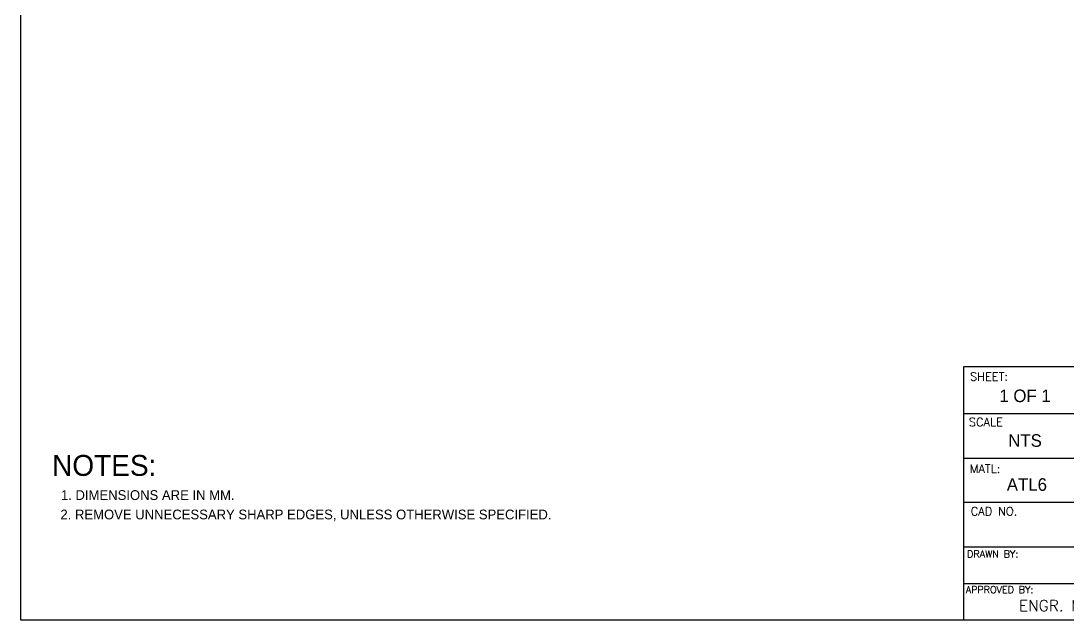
# Model space of a CAD drawing. Header units: millimetres. Extents: x -561 to 379, y -314 to 143.
# Drawn here: x -561.2 to -202.5, y -314 to -108.6 of the extents above; entities that cross this region are included whole.
import ezdxf
from ezdxf.enums import TextEntityAlignment as Align

# ---------------------------------------------------------------- set-up
doc = ezdxf.new("R2010")
doc.units = ezdxf.units.MM
doc.header["$MEASUREMENT"] = 0
doc.styles.add('CG', font='GOTHIC.TTF')
doc.styles.add('GRAPHITE', font='')
doc.styles.add('ROMANS', font='romans')
doc.styles.add('ROMANT', font='ROMANT.SHX')
doc.styles.get('GRAPHITE').set_extended_font_data('Graphite Light ATT')

msp = doc.modelspace()

# ---------------------------------------------------------------- linework, layer by layer
at = {"color": 1}
for p, q in [((-238.22, -243.16), (-155.233, -243.16)), ((-238.22, -258.479), (-238.22, -243.16)), ((-238.22, -258.479), (-155.233, -258.479)), ((-238.22, -273.564), (-155.233, -273.564)), ((-238.22, -288.884), (-88.832, -288.884)), ((-238.22, -301.491), (-88.832, -301.491))]:
    msp.add_line(p, q, dxfattribs=at)
msp.add_lwpolyline([(-561.172, -314.031), (-561.172, 142.563), (60.496, 142.563), (60.496, -314.031)], close=True, dxfattribs=at)
msp.add_lwpolyline([(-238.22, -314.031), (-238.22, -227.056), (-82.812, -227.056)], dxfattribs=at)

# ---------------------------------------------------------------- texts
at = {"color": 6, "style": 'ROMANS'}
for s, height, p in [('SHEET:', 2.87, (-236.145, -231.974)), ('SCALE', 2.87, (-236.535, -247.575)), ('MATL:', 2.87, (-236.182, -263.56)), ('CAD NO.', 2.87, (-235.893, -278.153)), ('DRAWN BY:', 2.3916, (-237.106, -292.57)), (' APPROVED BY:', 2.39164, (-239.21, -304.822))]:
    msp.add_text(s, height=height, dxfattribs=at).set_placement(p)
at = {"color": 5, "style": 'CG'}
for s, p in [('1 OF 1', (-217.272, -237.153)), ('NTS', (-217.272, -252.473)), ('ATL6', (-216.639, -267.558))]:
    msp.add_text(s, height=4.305, dxfattribs=at).set_placement(p, align=Align.MIDDLE_CENTER)
msp.add_text('NOTES:', height=7.1749, dxfattribs=at).set_placement((-550.501, -264.595))
at = {"color": 7, "style": 'GRAPHITE'}
for s, p in [('   1. DIMENSIONS ARE IN MM.', (-551.197, -273.858)), ('   2. REMOVE UNNECESSARY SHARP EDGES, UNLESS OTHERWISE SPECIFIED.', (-551.384, -280.512))]:
    msp.add_text(s, height=3.3483, dxfattribs=at).set_placement(p, align=Align.BOTTOM_LEFT)
at = {"color": 6, "style": 'ROMANT'}
msp.add_text('ENGR. MARK MANLAPAZ', height=3.82662, dxfattribs=at).set_placement((-159.13, -312.143), align=Align.BOTTOM_RIGHT)

doc.saveas('drawing.dxf')
